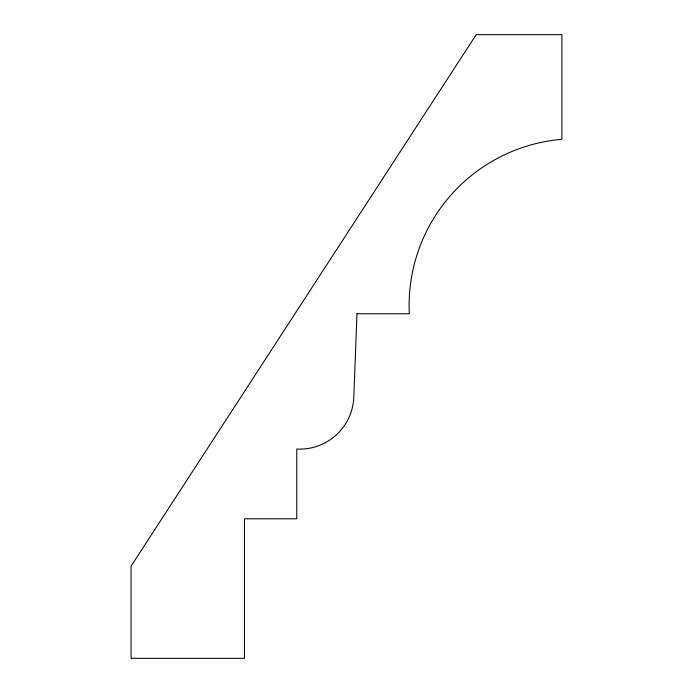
<?xml version="1.0" encoding="UTF-8"?>
<svg xmlns="http://www.w3.org/2000/svg" width="693" height="693" viewBox="0 0 693 693"><rect width="100%" height="100%" fill="white"/><g stroke="black" fill="none" stroke-linecap="round" stroke-linejoin="round"><path stroke-width="1.04" d="M356.973 313.738L353.811 397.063A54.115 54.115 0 0 1 296.777 449.038L296.777 518.806L244.456 518.806L244.456 658.35L131.072 658.35L131.072 566.129L476.221 34.65L561.928 34.65L561.928 139.31A166.84 166.84 0 0 0 409.303 313.738L356.973 313.738"/></g></svg>
